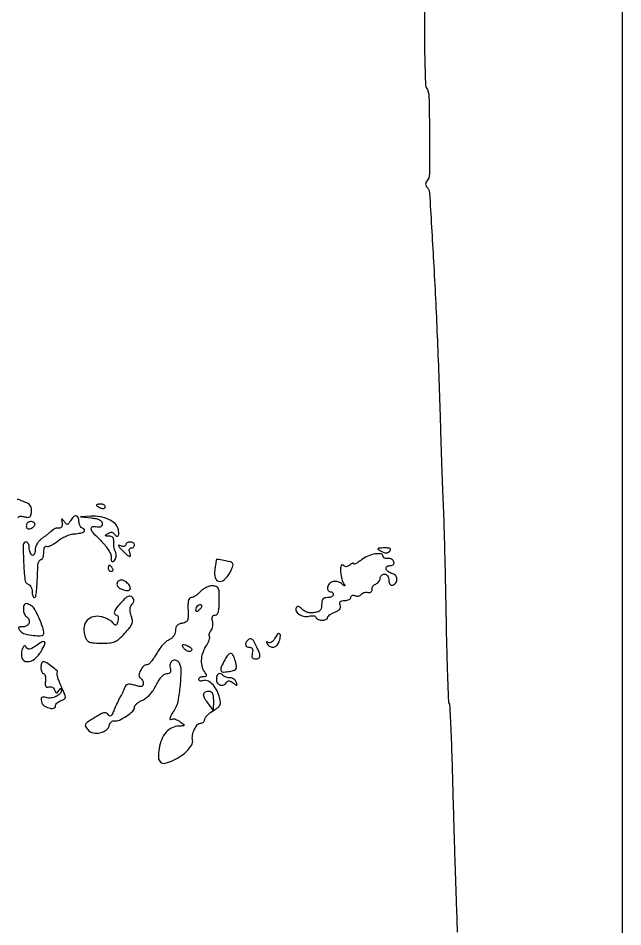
# Model space of a CAD drawing. Extents: x 0 to 4160, y 0 to 3120.
# Drawn here: x 3953.2 to 4160, y 1671.3 to 1982.2 of the extents above; entities that cross this region are included whole.
import ezdxf

# ---------------------------------------------------------------- set-up
doc = ezdxf.new("R2010")
doc.units = 0

msp = doc.modelspace()

# ---------------------------------------------------------------- linework, layer by layer
for points in [[(4159.499279, 606.274193, 0.000001), (4159.667734, 974.478125, 0.000057), (4159.806661, 1380.08378, 0.000034), (4159.883999, 1862.25), (4160, 3120), (3296.563358, 3120), (2433.126717, 3120)], [(757.647081, 3119.740147, 0.000002), (520.492565, 3119.487217, 0.4139)], [(1964.75, 0.149832, 0.000016), (2717.930904, 0.232101, 0.000028), (3351.473438, 0.357111)], [(4092.153847, 1984.723372, -0.002801), (4092.185649, 1977.699614, 0.003222), (4092.223412, 1970.666627, 0.004947), (4092.355616, 1964.57722, 0.001829), (4092.539887, 1959.352976, 0.129379), (4092.791673, 1958.528064, -0.133523), (4093.70879, 1955.433282, -0.004284), (4093.893764, 1942.273985, -0.003568), (4093.871769, 1928.932051, -0.172671), (4092.967665, 1926.461039, 0.081662), (4092.659099, 1925.934113, 0.103132), (4092.568611, 1925.377869, 0.103392), (4092.707962, 1924.832869, 0.082441), (4093.061711, 1924.338289, -0.18343), (4093.89031, 1922.495566, -0.000701), (4095.265069, 1898.958645, -0.003702), (4096.524346, 1873.557746, -0.003069), (4097.498642, 1846.5, 0.000601), (4097.783083, 1837.343769, 0.00057), (4098.094405, 1828.025, 0.000565), (4098.388517, 1819.781894, 0.002008), (4098.604193, 1814.5, -0.004123), (4098.808024, 1808.930434, -0.00088), (4099.065357, 1799.249409, -0.00092), (4099.323142, 1788.030691, -0.000876), (4099.544216, 1776.625646, 0.001681), (4099.769821, 1765.880002, 0.00268), (4100.042847, 1756.694191, 0.000564), (4100.334977, 1748.628153, 0.129783), (4100.551547, 1747.916595, -0.125752), (4100.770301, 1747.217808, -0.00096), (4101.078108, 1741.219748, -0.003481), (4101.370742, 1734.320565, -0.002218), (4101.619679, 1726.290949, 0.000301), (4101.856827, 1717.560959, 0.000271), (4102.112688, 1708.522966, 0.000271), (4102.35085, 1700.420999, 0.000861), (4102.522491, 1695, 0.000035), (4102.692355, 1689.922738, 0.000015), (4102.918679, 1683.178125, 0.000015), (4103.159615, 1676.011054, 0.00002), (4103.378955, 1669.5, 0.00233)], [(3953.134321, 1811.321596, -0.195731), (3953.515999, 1811.724063, -0.132787), (3954.197186, 1811.834902, -0.035809), (3955.284786, 1811.643371, 0.04157), (3956.479238, 1811.447164, 0.17743), (3957.164112, 1811.637805, 0.176927), (3957.564849, 1812.22624, 0.041291), (3957.764373, 1813.42367, 0.05952), (3957.727469, 1814.439161, 0.080759), (3957.442456, 1815.30972, 0.09043), (3956.929717, 1815.973206, 0.098425), (3956.229588, 1816.38935, -0.006207), (3955.485213, 1816.663157, -0.004756), (3954.678281, 1816.980228, -0.00481), (3953.928624, 1817.291476, -0.01134), (3953.377325, 1817.541535, 0.179566), (3952.907895, 1817.585395, 0.119038)]]:
    msp.add_lwpolyline(points, format="xyb")
for points in [[(3980, 1815.606989, 0.222225), (3980.087111, 1815.420671, 0.030693), (3980.440625, 1815.160341, 0.030395), (3980.925442, 1814.887494, 0.02136), (3981.5, 1814.638374, 0.055937), (3982.074366, 1814.488865, 0.100118), (3982.559375, 1814.516384, 0.147206), (3982.877514, 1814.710807, 0.184534), (3983, 1815.031385, 0.152681), (3982.884506, 1815.400789, 0.098158), (3982.559375, 1815.715469, 0.08088), (3982.073532, 1815.92777, 0.062722), (3981.5, 1816, 0.024748), (3980.925176, 1815.971531, 0.039339), (3980.440625, 1815.884553, 0.046727), (3980.096084, 1815.758929, 0.289661)], [(3971.067986, 1810.25, -0.02344), (3970.449648, 1809.305053, -0.20936), (3970.031672, 1809.059181, -0.242093), (3969.606085, 1809.217467, -0.031134), (3968.976598, 1810, 0.010872), (3968.381159, 1810.80489, 0.390471), (3968.171345, 1810.840388, 0.283888), (3968.06423, 1810.613241, 0.008063), (3968.208302, 1809.5, -0.051253), (3968.242537, 1808.69328, -0.117714), (3968.067277, 1808.115165, -0.171809), (3967.704251, 1807.808275, -0.141984), (3967.196429, 1807.767857, 0.092623), (3966.600907, 1807.778542, 0.049262), (3965.886886, 1807.584598, 0.046711), (3965.171978, 1807.233046, 0.053401), (3964.568958, 1806.767857, -0.015999), (3963.912436, 1806.178213, -0.007083), (3963.010461, 1805.440398, -0.007002), (3962.032052, 1804.685039, -0.009371), (3961.122529, 1804.029241, 0.065102), (3960.310411, 1803.293662, 0.049141), (3959.623493, 1802.303654, 0.050014), (3959.155972, 1801.223371, 0.077277), (3959, 1800.220224, -0.040552), (3958.929895, 1799.357258, -0.091366), (3958.709161, 1798.74177, -0.172099), (3958.381023, 1798.463489, -0.233111), (3958, 1798.5, -0.111412), (3957.616444, 1798.876024, -0.050262), (3957.29375, 1799.50665, -0.046318), (3957.074077, 1800.270704, -0.046881), (3957, 1801.059017, 0.050442), (3956.924881, 1801.801735, 0.070411), (3956.701153, 1802.429836, 0.090533), (3956.371009, 1802.852294, 0.183745), (3955.982648, 1803, 0.410184), (3954.976664, 1802.007782, 0.014588), (3955.06864, 1796.03421, 0.015106), (3955.518297, 1790.032418, 0.281986), (3956.625325, 1788.590282, -0.112393), (3957.151206, 1788.237982, -0.066026), (3957.596189, 1787.621007, -0.060846), (3957.897505, 1786.847434, -0.062554), (3958, 1786.031385, 0.035117), (3958.054713, 1785.253345, 0.053368), (3958.220313, 1784.596719, 0.069669), (3958.4624, 1784.14589, 0.23913), (3958.75, 1784, 0.357703), (3959.205084, 1784.373339, 0.021391), (3959.497215, 1786.256054, 0.016365), (3959.738613, 1789.327413, 0.003378), (3959.949939, 1794.75, -0.041897), (3960.050257, 1795.611364, -0.060334), (3960.291576, 1796.339062, -0.078122), (3960.627518, 1796.833647, -0.207454), (3961.011202, 1797, 0.231961), (3961.390065, 1797.185758, 0.072715), (3961.70954, 1797.751711, 0.055457), (3961.927776, 1798.578984, 0.036798), (3962, 1799.559017, -0.034386), (3962.064873, 1800.501199, -0.073378), (3962.268878, 1801.200147, -0.141697), (3962.569274, 1801.548228, -0.290495), (3962.915328, 1801.55233, 0.211058), (3963.447798, 1801.478616, 0.03933), (3964.394463, 1801.831776, 0.036089), (3965.512876, 1802.454189, 0.026028), (3966.665328, 1803.298029, -0.039247), (3967.96449, 1804.197571, -0.028984), (3969.524916, 1804.988651, -0.029558), (3971.096941, 1805.566325, -0.056385), (3972.419493, 1805.807541, 0.029369), (3974.51815, 1806.074394, 0.102624), (3975.773831, 1806.590149, 0.394102), (3975.907593, 1807.172671, 0.177495), (3975.25, 1807.720238, -0.118634), (3974.771802, 1808.032984, -0.067324), (3974.367188, 1808.598549, -0.061209), (3974.093168, 1809.317185, -0.06058), (3974, 1810.083333, 0.092742), (3973.749532, 1811.42207, 0.29409), (3973.046125, 1811.93368, 0.215456), (3972.075436, 1811.559816, 0.061619)], [(3956, 1808.531385, 0.094119), (3956.106211, 1807.972145, 0.166113), (3956.407358, 1807.617923, 0.151899), (3956.885039, 1807.503306, 0.075244), (3957.5, 1807.638374, 0.048303), (3958.073796, 1807.924763, 0.053891), (3958.559375, 1808.307216, 0.061199), (3958.891374, 1808.723081, 0.13875), (3959, 1809.106989, 0.164455), (3958.884842, 1809.447641, 0.095748), (3958.559375, 1809.737678, 0.076852), (3958.073715, 1809.933678, 0.057609), (3957.5, 1810, 0.096899), (3956.927495, 1809.887999, 0.097416), (3956.440625, 1809.568594, 0.098432), (3956.114629, 1809.091819, 0.10122)], [(3978.25, 1811.271532, -0.026652), (3979.889181, 1811.011178, -0.063334), (3981.051931, 1810.603392, -0.098178), (3981.751245, 1810.061175, -0.180817), (3982, 1809.395798, -0.084943), (3981.905178, 1808.841671, -0.105078), (3981.632812, 1808.395778, -0.115744), (3981.226384, 1808.127985, -0.120902), (3980.75, 1808.074646, 0.041345), (3978.640266, 1808.172797, 0.415961), (3978.099642, 1807.588112, 0.178967), (3978.571388, 1806.460711, 0.013727), (3980.918401, 1804.078401, -0.023522), (3982.570308, 1802.33463, -0.032289), (3983.87184, 1800.610984, -0.036551), (3984.738591, 1799.058288, -0.10945), (3985, 1797.878401, 0.021309), (3985.046225, 1796.794246, 0.175402), (3985.25, 1796.352833, 0.345546), (3985.590683, 1796.309806, 0.061484), (3986.132783, 1796.732783, 0.094159), (3986.52946, 1797.31556, 0.073383), (3986.729318, 1798.056799, 0.068341), (3986.713265, 1798.875321, 0.063176), (3986.479095, 1799.682783, -0.037367), (3986.193573, 1800.506279, -0.025161), (3985.987261, 1801.480255, -0.025388), (3985.882622, 1802.448416, -0.045033), (3985.909171, 1803.25, 0.084468), (3985.875907, 1803.981846, 0.131045), (3985.588682, 1804.540955, 0.128358), (3985.055854, 1804.890282, 0.079301), (3984.312858, 1805.015313, -0.012101), (3983.325111, 1805.047572, -0.301144), (3983.117406, 1805.202819, -0.335888), (3983.190958, 1805.437124, -0.013658), (3983.973607, 1805.962526, -0.057174), (3984.657234, 1806.292483, -0.111126), (3985.256368, 1806.361148, -0.131222), (3985.761017, 1806.166465, -0.097326), (3986.169234, 1805.726174, 0.111922), (3986.853017, 1805.0301, 0.406282), (3987.403462, 1805.141929, 0.168256), (3987.651998, 1806.057186, 0.04692), (3987.408995, 1807.544004, 0.147798), (3986.336236, 1809.29667, 0.074747), (3984.148945, 1810.726151, 0.064106), (3981.243343, 1811.630074, 0.055276), (3978.050635, 1811.831897), (3974.5, 1811.663794)], [(3990, 1802.031385, -0.208256), (3989.862906, 1801.716514, -0.140133), (3989.508377, 1801.535954, -0.090467), (3988.967565, 1801.529376, -0.049572), (3988.326391, 1801.704994, 0.05265), (3987.670062, 1801.880438, 0.560142), (3987.524302, 1801.70934, 0.10901), (3987.807084, 1801.229739, 0.008871), (3988.826391, 1800.173609, 0.011202), (3990.522492, 1798.551849, 0.120806), (3991.349344, 1798.099981, 0.537973), (3991.655599, 1798.372638, 0.055721), (3991.361626, 1799.5, -0.06502), (3991.22328, 1800.073899, -0.112257), (3991.280284, 1800.559375, -0.151946), (3991.519085, 1800.878743, -0.158089), (3991.893011, 1801, 0.089132), (3992.315658, 1801.075946, 0.095054), (3992.674822, 1801.29375, 0.099889), (3992.91511, 1801.618501, 0.109914), (3993, 1802, 0.148195), (3992.884432, 1802.381354, 0.098894), (3992.559375, 1802.70625, 0.082425), (3992.073457, 1802.925306, 0.064853), (3991.5, 1803, 0.062722), (3990.926468, 1802.92777, 0.08088), (3990.440625, 1802.715469, 0.098158), (3990.115494, 1802.400789, 0.152681)], [(4077.346375, 1799.865967, 0.04153), (4078.263915, 1799.430066, 0.092968), (4079.020993, 1799.296134, 0.112876), (4079.680266, 1799.454056, 0.081552), (4080.296375, 1799.896375, 0.113627), (4080.610071, 1800.397715, 0.358555), (4080.481747, 1800.743112, 0.117828), (4079.836765, 1800.936951, 0.016922), (4078.45, 1800.969591, 0.006175), (4076.711408, 1800.930193, 0.18983), (4076.321412, 1800.760595, 0.471567), (4076.347199, 1800.492498, 0.016776)], [(4020.932511, 1796.78421, 0.022884), (4020.893238, 1796.577082, 0.000619), (4020.763847, 1795.661478, 0.001285), (4020.615836, 1794.584527, 0.00088), (4020.453108, 1793.361245, 0.095996), (4020.610578, 1790.779373, 0.279547), (4021.837468, 1789.581819, 0.240368), (4023.655047, 1790.033678, 0.080619), (4025.458578, 1792.199165, 0.023918), (4026.077402, 1793.371349, 0.034791), (4026.498228, 1794.46165, 0.037517), (4026.699942, 1795.347853, 0.237892), (4026.559621, 1795.773712, 0.136707), (4025.705473, 1796.255609, 0.016065), (4023.547584, 1796.715119, 0.011269), (4021.335134, 1797.061153, 0.385065)], [(4070.634859, 1796.92742, -0.015363), (4069.623284, 1796.180852, -0.030843), (4068.77399, 1795.667824, -0.044745), (4068.176057, 1795.420427, -0.505977), (4068, 1795.549865, 0.321619), (4067.882308, 1795.713907, 0.156781), (4067.611136, 1795.717997, 0.069697), (4067.184894, 1795.519868, 0.029618), (4066.676206, 1795.146238, -0.05404), (4066.007873, 1794.703817, -0.116415), (4065.412555, 1794.554982, -0.127933), (4064.850652, 1794.693253, -0.072535), (4064.285325, 1795.114675, 0.563417), (4063.642265, 1794.95678, 0.086087), (4063.425527, 1793.325631, 0.046072), (4063.754696, 1790.841246, 0.079834), (4064.531285, 1788.914484, -0.008392), (4064.983346, 1788.135244, -0.506691), (4064.925393, 1788.00857, -0.220033), (4064.709915, 1788.058889, -0.004503), (4063.818707, 1788.767253, 0.066765), (4063.099273, 1789.205631, 0.053836), (4062.23542, 1789.478879, 0.055447), (4061.364709, 1789.555705, 0.08612), (4060.626748, 1789.410264, 0.132975), (4059.587417, 1788.651188, 0.12409), (4059.039247, 1787.451732, 0.182992), (4059.223853, 1786.438533, 0.26297), (4060, 1786, -0.099038), (4060.381638, 1785.923658, -0.097945), (4060.70625, 1785.70625, -0.097945), (4060.923658, 1785.381638, -0.099038), (4061, 1785, -0.191087), (4060.848523, 1784.618118, -0.088204), (4060.4125, 1784.29375, -0.068025), (4059.765418, 1784.073693, -0.048028), (4059, 1784, 0.075178), (4058.071447, 1783.859593, 0.146723), (4057.455459, 1783.445803, 0.125105), (4057.108774, 1782.707477, 0.047556), (4057, 1781.566422, -0.055836), (4056.863002, 1780.343446, -0.141505), (4056.434988, 1779.567833, -0.127216), (4055.625029, 1779.090729, -0.041197), (4054.25, 1778.816422, -0.049873), (4053.080864, 1778.799006, -0.052102), (4051.949152, 1779.015339, -0.056846), (4050.98851, 1779.428936, -0.097423), (4050.331761, 1779.998428, 0.05202), (4049.831296, 1780.518538, 0.078258), (4049.29394, 1780.84394, 0.105566), (4048.806301, 1780.931642, 0.190504), (4048.43926, 1780.772594, 0.289422), (4048.186044, 1779.650517, 0.146601), (4049.076764, 1778.43559, 0.1022), (4050.810174, 1777.612435, 0.121989), (4052.614422, 1777.618074, -0.033803), (4053.528816, 1777.782883, -0.058704), (4054.299237, 1777.777852, -0.087795), (4054.818888, 1777.617706, -0.281261), (4055, 1777.321212, 0.19949), (4055.147049, 1776.967319, 0.075441), (4055.5875, 1776.644437, 0.059388), (4056.234434, 1776.398457, 0.042405), (4057, 1776.274953, 0.046111), (4057.765644, 1776.287948, 0.06924), (4058.4125, 1776.451317, 0.093503), (4058.847008, 1776.731118, 0.205893), (4059, 1777.0869, -0.184338), (4059.165662, 1777.520973, -0.046678), (4059.728764, 1778.043813, -0.041282), (4060.531145, 1778.560985, -0.031684), (4061.4809, 1778.992738, 0.042579), (4062.533709, 1779.499264, 0.096389), (4063.192317, 1780.083607, 0.132882), (4063.462114, 1780.74244, 0.123337), (4063.373911, 1781.467987, -0.084543), (4063.234879, 1782.161962, -0.205368), (4063.422837, 1782.637977, -0.154457), (4063.954498, 1782.91689, -0.044191), (4064.893011, 1783, 0.050567), (4065.699245, 1783.081746, 0.070531), (4066.381072, 1783.325178, 0.090645), (4066.839627, 1783.684418, 0.183378), (4067, 1784.106989, -0.154099), (4067.118415, 1784.482083, -0.15229), (4067.431218, 1784.723326, -0.114223), (4067.906415, 1784.784115, -0.066643), (4068.467975, 1784.650663, 0.068572), (4069.074563, 1784.508969, 0.073131), (4069.683166, 1784.541533, 0.081329), (4070.200517, 1784.737303, 0.12392), (4070.543382, 1785.070194, -0.116401), (4070.899153, 1785.42601, -0.06347), (4071.464293, 1785.683102, -0.057941), (4072.139813, 1785.809107, -0.058143), (4072.825407, 1785.77652, 0.07279), (4073.449782, 1785.765077, 0.122794), (4073.935069, 1785.954063, 0.153655), (4074.206846, 1786.311461, 0.137203), (4074.240725, 1786.777826, -0.115039), (4074.256091, 1787.309672, -0.083823), (4074.500961, 1787.850419, -0.077468), (4074.933511, 1788.317444, -0.075812), (4075.490725, 1788.634814, 0.073756), (4076.067704, 1788.960326, 0.06426), (4076.55665, 1789.453045, 0.066864), (4076.887422, 1790.031176, 0.096839), (4077, 1790.606989, -0.106859), (4077.114899, 1791.13847, -0.099462), (4077.440625, 1791.590803, -0.095925), (4077.92737, 1791.894051, -0.091732), (4078.5, 1792, -0.132217), (4079.084669, 1791.842643, -0.105629), (4079.57, 1791.402778, -0.089505), (4079.890607, 1790.731355, -0.066838), (4080, 1789.916667, 0.053387), (4080.08627, 1789.110991, 0.107922), (4080.350056, 1788.533315, 0.156475), (4080.755274, 1788.245859, 0.158297), (4081.25, 1788.249533, 0.15204), (4082.374783, 1789.057944, 0.175739), (4082.760389, 1790.31376, 0.172305), (4082.253114, 1791.543408, 0.146661), (4081.048424, 1792.277086, -0.088269), (4079.658602, 1792.917618, -0.201066), (4079.05055, 1793.874638, -0.30785), (4079.41499, 1794.673255, -0.137201), (4080.583333, 1795, 0.082075), (4081.154784, 1795.09444, 0.126364), (4081.57203, 1795.367188, 0.146315), (4081.768599, 1795.774248, 0.12526), (4081.725705, 1796.25, 0.110135), (4081.433752, 1796.7172, 0.075877), (4080.931829, 1797.092014, 0.070813), (4080.303134, 1797.320485, 0.073015), (4079.642371, 1797.361111, -0.052114), (4079.013873, 1797.373537, -0.076266), (4078.482447, 1797.524132, -0.101034), (4078.127186, 1797.783027, -0.18705), (4078, 1798.111111, 0.368517), (4077.307587, 1798.922986, 0.07963), (4075.310619, 1798.922131, 0.059849), (4072.799652, 1798.20306, 0.067114)], [(3984, 1794, 0.105053), (3984.081062, 1793.618444, 0.099167), (3984.311086, 1793.29375, 0.09642), (3984.654762, 1793.076123, 0.093332), (3985.059017, 1793, 0.108972), (3985.413961, 1793.078288, 0.182303), (3985.6254, 1793.29375, 0.161196), (3985.656512, 1793.6179, 0.082592), (3985.5, 1794, 0.029505), (3985.231006, 1794.382774, 0.035638), (3984.933975, 1794.70625, 0.038439), (3984.65171, 1794.934461, 0.151918), (3984.440983, 1795, 0.210953), (3984.272352, 1794.92554, 0.081139), (3984.129539, 1794.70625, 0.061769), (3984.032345, 1794.382849, 0.042167)], [(4015.5, 1786, -0.032008), (4014.712632, 1785.234621, -0.033373), (4013.84443, 1784.5875, -0.035415), (4013.022927, 1784.135503, -0.108473), (4012.405685, 1784, 0.234641), (4011.85248, 1783.725265, 0.099512), (4011.482105, 1782.95958, 0.055455), (4011.297343, 1781.661339, 0.018774), (4011.310672, 1779.75, -0.015596), (4011.342687, 1777.348348, -0.101797), (4011.079827, 1776.177017, -0.179909), (4010.444613, 1775.53447, -0.073645), (4009.25, 1775.180449, 0.06314), (4008.241699, 1774.904439, 0.112276), (4007.542884, 1774.408792, 0.114934), (4007.137286, 1773.66881, 0.068239), (4007, 1772.667578, -0.08204), (4006.841743, 1771.70956, -0.072195), (4006.381024, 1770.806081, -0.069406), (4005.661974, 1770.040851, -0.066215), (4004.75, 1769.487128, 0.076753), (4003.746569, 1768.848704, 0.029863), (4002.573437, 1767.6892, 0.028704), (4001.431162, 1766.259596, 0.031633), (4000.5, 1764.752702, -0.023456), (3999.645273, 1763.317577, -0.031171), (3998.730648, 1762.105379, -0.032146), (3997.877856, 1761.231137, -0.184896), (3997.285184, 1761.002702, 0.197021), (3996.08272, 1760.50662, 0.080218), (3995.019905, 1759.050049, 0.088908), (3994.537684, 1757.451134, 0.291019), (3994.997296, 1756.501671, -0.084486), (3995.38109, 1756.163597, -0.05343), (3995.705456, 1755.661221, -0.051894), (3995.92566, 1755.081248, -0.064884), (3996, 1754.510789, -0.145206), (3995.824025, 1753.917616, -0.205683), (3995.371795, 1753.615939, -0.095718), (3994.530149, 1753.622898, -0.020047), (3993.091513, 1753.973754, 0.024726), (3991.585167, 1754.326229, 0.103455), (3990.659674, 1754.302382, 0.163375), (3990.050835, 1753.924201, 0.091068), (3989.620546, 1753.153949, -0.017652), (3989.338633, 1752.412001, -0.010388), (3988.952394, 1751.545222, -0.010385), (3988.529899, 1750.694044, -0.017435), (3988.135854, 1750, 0.020484), (3987.701564, 1749.224092, 0.007154), (3987.139231, 1748.074695, 0.007091), (3986.555795, 1746.790746, 0.008221), (3986.038115, 1745.552153, -0.01877), (3985.429367, 1744.177882, -0.11072), (3984.940205, 1743.56683, -0.29758), (3984.488197, 1743.522973, -0.134674), (3984.033016, 1743.94658, 0.145744), (3983.428703, 1744.484969, 0.160139), (3982.652114, 1744.579193, 0.074857), (3981.509204, 1744.166812, 0.014466), (3979.601722, 1743.062868, 0.008889), (3976.976606, 1741.375239, 0.129631), (3976.252966, 1740.556539, 0.273157), (3976.306774, 1739.758071, 0.046234), (3977.323617, 1738.533526, 0.158946), (3979.013942, 1737.674592, 0.096057), (3981.27941, 1737.757629, 0.098284), (3983.306739, 1738.672973, 0.175514), (3984.331819, 1740.160877, -0.064627), (3984.627191, 1740.890099, -0.079328), (3985.084204, 1741.464288, -0.093811), (3985.626701, 1741.799248, -0.144654), (3986.172498, 1741.842323, 0.164294), (3987.81876, 1742.036023, 0.03883), (3990.253246, 1743.431283, 0.037706), (3992.418082, 1745.158467, 0.208443), (3993, 1746.49369, -0.163319), (3993.189701, 1747.058969, -0.05082), (3993.807813, 1747.72365, -0.044686), (3994.697523, 1748.37347, -0.036457), (3995.75, 1748.906274, 0.070594), (3996.98282, 1749.639743, 0.038714), (3998.2649, 1750.846259, 0.036236), (3999.453711, 1752.359435, 0.036295), (4000.410881, 1754.027595, -0.029), (4001.30669, 1755.642904, -0.044946), (4002.276273, 1756.907363, -0.055065), (4003.229047, 1757.737601, -0.152865), (4004.067262, 1758, 0.073807), (4004.826729, 1758.112722, 0.174319), (4005.279327, 1758.449605, 0.155758), (4005.443783, 1759.028637, 0.055928), (4005.319262, 1759.887141, -0.123052), (4005.302926, 1761.385211, -0.181447), (4006.030257, 1762.464585, -0.236171), (4007.12426, 1762.635537, -0.173688), (4008.114877, 1761.878115, -0.1462), (4008.846115, 1759.370424, -0.020942), (4008.584016, 1753.969431, -0.023205), (4007.840676, 1748.568376, -0.099544), (4006.636998, 1745.568741, 0.014009), (4005.520618, 1743.756125, 0.070292), (4005.075667, 1742.653825, 0.420923), (4005.285878, 1742.313659, 0.195957), (4005.852678, 1742.40895, -0.167652), (4006.311787, 1742.512272, -0.052159), (4007.01222, 1742.359259, -0.045531), (4007.813723, 1742.010617, -0.036674), (4008.602678, 1741.49977, -0.006687), (4009.822355, 1740.550625, -0.298046), (4009.91806, 1740.258695, -0.327073), (4009.688478, 1740.074535, -0.007492), (4008.208187, 1740.031803, 0.112397), (4005.853984, 1739.461351, 0.097109), (4003.833543, 1737.908776, 0.083197), (4002.318624, 1735.470718, 0.057916), (4001.43917, 1732.344955, 0.041794), (4001.201861, 1729.187851, 0.223959), (4001.931377, 1727.674391, 0.238591), (4003.521205, 1727.331265, 0.046836), (4006.353046, 1728.363241, 0.040023), (4009.035745, 1729.910204, 0.050726), (4011.214633, 1731.762048, 0.059887), (4012.61213, 1733.618177, 0.181447), (4012.870284, 1735.152038, -0.093666), (4012.860412, 1736.960333, -0.062783), (4013.486499, 1738.937079, -0.067898), (4014.481338, 1740.496984, -0.220338), (4015.567388, 1741, 0.088432), (4016.114375, 1741.097505, 0.094805), (4016.57917, 1741.37729, 0.099992), (4016.890107, 1741.794409, 0.110764), (4017, 1742.284392, -0.154312), (4017.192677, 1742.893836, -0.03962), (4017.859642, 1743.699298, -0.036517), (4018.806281, 1744.541331, -0.030113), (4019.926442, 1745.297477, 0.026876), (4021.579856, 1746.398084, 0.137412), (4022.246934, 1747.263594, 0.138652), (4022.364216, 1748.345538, 0.027544), (4021.930091, 1750.263084, 0.058487), (4020.929653, 1752.665716, 0.076897), (4019.466336, 1754.532263, 0.097923), (4017.821804, 1755.556877, 0.184133), (4016.278694, 1755.55345, -0.066989), (4015.789557, 1755.437565, -0.114634), (4015.375616, 1755.491438, -0.152347), (4015.103099, 1755.702966, -0.153275), (4015, 1756.031385, -0.164042), (4015.124575, 1756.400873, -0.095843), (4015.476593, 1756.715469, -0.076993), (4016.001904, 1756.928053, -0.057778), (4016.622445, 1757, 0.042084), (4017.345832, 1757.060994, 0.243907), (4017.642008, 1757.284613, 0.245415), (4017.628803, 1757.654321, 0.04252), (4017.21952, 1758.25, -0.103713), (4016.23614, 1760.137479, -0.074293), (4015.937841, 1762.505542, -0.069715), (4016.347191, 1765.006942, -0.071109), (4017.427319, 1767.281208, 0.024472), (4018.087941, 1768.392245, 0.036157), (4018.545243, 1769.429554, 0.039851), (4018.772909, 1770.274214, 0.247107), (4018.644134, 1770.689199, -0.178193), (4018.487344, 1771.028639, -0.080429), (4018.52734, 1771.524515, -0.064564), (4018.748534, 1772.094898, -0.048496), (4019.1267, 1772.652664, 0.081186), (4019.513161, 1773.311179, 0.048894), (4019.756134, 1774.185761, 0.047452), (4019.83024, 1775.128574, 0.059918), (4019.711644, 1775.994674, -0.047655), (4019.571224, 1776.861819, -0.120492), (4019.681411, 1777.486749, -0.170013), (4020.03141, 1777.861574, -0.121297), (4020.59362, 1778, 0.222879), (4021.240655, 1778.303497, 0.105243), (4021.679681, 1779.138806, 0.053809), (4021.929723, 1780.625043, 0.014792), (4022, 1783, 0.010619), (4021.936757, 1785.977408, 0.099342), (4021.632749, 1787.216954, 0.211687), (4020.955683, 1787.804868, 0.074593), (4019.654988, 1788, 0.070292), (4018.624949, 1787.854474, 0.042002), (4017.467142, 1787.4125, 0.041195), (4016.365327, 1786.765508, 0.05554)], [(3987, 1788.616631, 0.221795), (3987.460158, 1787.630311, 0.075758), (3988.843247, 1786.788936, 0.075833), (3990.412787, 1786.398319, 0.223079), (3991.433419, 1786.766753, 0.31439), (3991.574134, 1787.557139, 0.081222), (3990.807451, 1788.689632, 0.069735), (3989.580819, 1789.670154, 0.134581), (3988.377555, 1790, 0.099469), (3987.851836, 1789.894369, 0.098045), (3987.404657, 1789.593635, 0.097843), (3987.105144, 1789.144586, 0.098609)], [(3955, 1780.059017, 0.046881), (3955.074077, 1779.270704, 0.046318), (3955.29375, 1778.50665, 0.050262), (3955.616444, 1777.876024, 0.111412), (3956, 1777.5, -0.148152), (3956.861722, 1776.523536, -0.186941), (3956.932556, 1775.330018, -0.179607), (3956.175359, 1774.3659, -0.138274), (3954.877555, 1774, 0.02153), (3953.749908, 1773.95142, 0.243483), (3953.38379, 1773.719951, 0.285199), (3953.394365, 1773.317973, 0.027702), (3954, 1772.5, 0.158986), (3955.514957, 1771.544408, 0.038458), (3958.473211, 1771.034991, 0.038024), (3961.278184, 1770.985505, 0.40304), (3961.984944, 1771.75, 0.079339), (3961.622817, 1773.758071, 0.019055), (3960.379578, 1776.917708, 0.016278), (3958.926191, 1779.961122, 0.13283), (3957.89382, 1781.086785, 0.035533), (3956.489398, 1781.842123, 0.193274), (3955.643019, 1781.876484, 0.253608), (3955.15063, 1781.329356, 0.05908)], [(3988.571417, 1782.48256, 0.020568), (3986.924952, 1780.552537, 0.077529), (3986.150721, 1779.169699, 0.233323), (3986.233001, 1778.37206, 0.25789), (3986.90638, 1778, -0.246283), (3987.209834, 1777.840877, -0.105523), (3987.391087, 1777.405657, -0.069698), (3987.42064, 1776.751976, -0.040469), (3987.283657, 1775.976704, -0.0218), (3986.956957, 1774.918217, -0.220916), (3986.64196, 1774.598405, -0.286746), (3986.253005, 1774.677401, -0.033809), (3985.627277, 1775.356764, 0.073889), (3984.993772, 1775.942869, 0.030297), (3983.985727, 1776.545025, 0.029158), (3982.806516, 1777.071053, 0.033062), (3981.622006, 1777.431236, 0.1126), (3978.949114, 1777.444172, 0.149778), (3976.848595, 1776.250512, 0.147712), (3975.75883, 1774.069567, 0.108618), (3975.884627, 1771.354612, 0.049613), (3976.49679, 1769.737271, 0.159358), (3977.294014, 1768.926606, 0.101199), (3978.642987, 1768.544557, 0.013909), (3981.576121, 1768.408186, 0.022577), (3984.434937, 1768.483967, 0.080416), (3986.211388, 1768.903913, 0.08318), (3987.732913, 1769.854866, 0.025204), (3989.684273, 1771.765961, 0.017773), (3991.371534, 1773.729433, 0.079345), (3992.118336, 1775.045987, 0.117673), (3992.268525, 1776.257329, 0.063186), (3991.912778, 1777.729411, -0.037452), (3991.551766, 1778.946053, -0.067675), (3991.470468, 1779.980369, -0.08034), (3991.667325, 1780.873093, -0.079001), (3992.136123, 1781.664018, 0.049085), (3992.623599, 1782.384832, 0.115382), (3992.793852, 1783.007765, 0.13209), (3992.660882, 1783.587101, 0.074418), (3992.229036, 1784.170964, 0.167904), (3991.572809, 1784.490141, 0.139), (3990.800997, 1784.368562, 0.075677), (3989.83719, 1783.732224, 0.0222)], [(4015.183333, 1779.783333, -0.034019), (4014.693024, 1779.355562, -0.131573), (4014.322581, 1779.204271, -0.290264), (4014.093678, 1779.31173, -0.142677), (4014, 1779.633333, -0.094783), (4014.175276, 1780.54964, -0.102202), (4014.674729, 1781.309147, -0.145728), (4015.299565, 1781.647242, -0.253202), (4015.85, 1781.483333, -0.212536), (4015.959631, 1781.197768, -0.080535), (4015.867292, 1780.770833, -0.061283), (4015.5985, 1780.274266, -0.041736)], [(4031.666667, 1769.333333, 0.091317), (4031.103058, 1768.51526, 0.184072), (4031.05904, 1767.744796, 0.206308), (4031.530649, 1767.200426, 0.112973), (4032.40638, 1767, -0.121219), (4032.968104, 1766.861786, -0.169691), (4033.318305, 1766.487449, -0.120594), (4033.429127, 1765.863891, -0.047946), (4033.289749, 1765, 0.047964), (4033.142964, 1764.089991, 0.142059), (4033.278546, 1763.478405, 0.181411), (4033.69025, 1763.123467, 0.088371), (4034.383369, 1763, 0.099208), (4035.47231, 1763.218211, 0.279468), (4035.911582, 1763.820394, 0.115601), (4035.742711, 1764.976998, 0.014905), (4034.75, 1767.292833, 0.019837), (4033.852164, 1769.041062, 0.118569), (4033.158883, 1769.785029, 0.244191), (4032.468799, 1769.858178, 0.103365)], [(4041.030847, 1770.057638, -0.052341), (4040.516456, 1769.299237, -0.075338), (4039.907543, 1768.765359, -0.098727), (4039.303687, 1768.52932, -0.184394), (4038.795318, 1768.6265, 0.034134), (4038.372616, 1768.849437, 0.33592), (4038.188607, 1768.806147, 0.289644), (4038.162511, 1768.602951, 0.029369), (4038.404508, 1768.154508, 0.136079), (4039.398574, 1767.234502, 0.175817), (4040.622664, 1767.076768, 0.156741), (4041.767785, 1767.749062, 0.105801), (4042.523918, 1769.075361, 0.0358), (4042.956164, 1770.874657, 0.296532), (4042.635291, 1771.608202, 0.391473), (4041.965259, 1771.497069, 0.042217)], [(3959.113678, 1767.36707, -0.022479), (3957.897176, 1766.59407, -0.101217), (3957.101433, 1766.330928, -0.178371), (3956.508526, 1766.47314, -0.107609), (3956.000496, 1766.999198, 0.092805), (3955.601224, 1767.437657, 0.315626), (3955.23567, 1767.450677, 0.148376), (3954.88252, 1767.031689, 0.024606), (3954.509987, 1766.031465, 0.157336), (3954.522972, 1763.316348, 0.312489), (3956.159421, 1762.077083, 0.185295), (3958.831016, 1762.974401, 0.093021), (3961.144393, 1765.75, 0.01661), (3962.359813, 1768.107038, 0.348454), (3962.192622, 1768.828505, 0.315616), (3961.413441, 1768.876127, 0.015154)], [(4011.856763, 1767.109687, -0.055227), (4012.348827, 1766.715727, -0.136748), (4012.573772, 1766.316881, -0.192588), (4012.522353, 1765.948828, -0.125121), (4012.22007, 1765.63601, -0.151089), (4011.747486, 1765.513493, -0.082132), (4011.155439, 1765.639771, -0.069165), (4010.537349, 1765.987251, -0.057015), (4009.990862, 1766.51101, -0.070243), (4009.399887, 1767.469597, -0.444336), (4009.608907, 1767.932599, -0.188345), (4010.443277, 1767.880926, -0.032662)], [(4023.565563, 1762.126784, 0.024072), (4022.561164, 1759.931621, 0.230899), (4022.633934, 1758.934657, 0.281944), (4023.433687, 1758.503476, 0.033446), (4025.523502, 1758.759742, 0.027269), (4027.198514, 1759.175702, 0.213015), (4027.789542, 1759.691664, 0.160955), (4027.889531, 1760.563608, 0.014211), (4027.369714, 1762.75, 0.05988), (4026.686161, 1764.454193, 0.318153), (4025.83321, 1764.870084, 0.204617), (4024.822735, 1764.228024, 0.030969)], [(3961, 1760, 0.04365), (3961.066967, 1759.234372, 0.063414), (3961.267884, 1758.5875, 0.083127), (3961.56336, 1758.149694, 0.205637), (3961.911944, 1758, -0.263594), (3962.240802, 1757.813684, -0.074584), (3962.473565, 1757.248997, -0.054315), (3962.584554, 1756.42295, -0.033606), (3962.543244, 1755.443396, 0.026997), (3962.477093, 1754.249558, 0.128329), (3962.647447, 1753.593065, 0.249005), (3963.042412, 1753.337917, 0.113454), (3963.669154, 1753.426537, -0.110628), (3964.251866, 1753.51225, -0.099976), (3964.839167, 1753.34743, -0.094845), (3965.340647, 1752.956607, -0.088543), (3965.677018, 1752.399295, 0.02793), (3966.026013, 1751.622503, 0.237556), (3966.32655, 1751.405107, 0.263931), (3966.657005, 1751.528108, 0.033363), (3967.123851, 1752.166154, -0.019792), (3967.522311, 1752.742931, -0.195632), (3967.77003, 1752.891515, -0.399845), (3967.932781, 1752.778527, -0.047648), (3967.984687, 1752.29969, -0.19112), (3967.538352, 1751.131399, -0.0948), (3966.244552, 1750.169825, -0.08252), (3964.494643, 1749.656305, -0.094417), (3962.757102, 1749.77377, 0.041216), (3961.798922, 1749.941596, 0.203668), (3961.288594, 1749.777655, 0.21784), (3961.07307, 1749.30665, 0.047197), (3961.159351, 1748.393008, 0.186257), (3961.960837, 1747.10541, 0.089845), (3963.722938, 1746.218028, 0.123643), (3965.339786, 1746.151261, 0.355434), (3966, 1746.962673, -0.143636), (3966.139077, 1747.436815, -0.060923), (3966.566012, 1747.951649, -0.053318), (3967.189724, 1748.426023, -0.046811), (3967.926851, 1748.782224, 0.05489), (3969.01855, 1749.331641, 0.249233), (3969.352521, 1749.933845, 0.106199), (3969.163911, 1750.895034, 0.007048), (3968.010689, 1753.481145, -0.014591), (3967.336192, 1755.057201, -0.020662), (3966.836224, 1756.498581, -0.017378), (3966.521861, 1757.6908, -0.196635), (3966.600568, 1758.162723, 0.350625), (3966.51053, 1758.903895, 0.025853), (3964.869345, 1760.354254, 0.03031), (3963.024656, 1761.647541, 0.13859), (3961.777494, 1762, 0.231002), (3961.479624, 1761.854625, 0.073117), (3961.228389, 1761.4125, 0.055739), (3961.0568, 1760.765934, 0.037028)], [(4021, 1756, 0.148001), (4021.374537, 1754.762398, 0.181914), (4022.348082, 1754.062712, 0.17904), (4023.553997, 1754.172818, 0.143943), (4024.530011, 1755.048558, -0.128766), (4024.917261, 1755.417432, -0.155494), (4025.407595, 1755.515022, -0.104864), (4026.015892, 1755.312748, -0.040007), (4026.751649, 1754.798558, 0.008878), (4027.637763, 1754.093388, 0.213059), (4027.939186, 1754.021354, 0.431085), (4028.056844, 1754.204308, 0.019617), (4027.826534, 1755, 0.087213), (4027.516551, 1755.574277, 0.069056), (4027.006279, 1756.063121, 0.068898), (4026.380848, 1756.395501, 0.085936), (4025.734492, 1756.512754, -0.040511), (4025.070373, 1756.572005, -0.03536), (4024.392634, 1756.738328, -0.037), (4023.799667, 1756.978823, -0.081712), (4023.403913, 1757.262754, 0.086734), (4022.480305, 1757.911535, 0.234935), (4021.701858, 1757.894271, 0.205635), (4021.172353, 1757.241492, 0.069082)], [(4019.977764, 1748.75), (4019.955528, 1745.5), (4018.055976, 1747.972042, -0.038356), (4016.904289, 1749.735628, -0.15781), (4016.667923, 1750.972696, -0.265652), (4017.232708, 1751.725662, -0.102339), (4018.559017, 1752, -0.170299), (4019.182127, 1751.781431, -0.121714), (4019.635324, 1751.190007, -0.075416), (4019.903198, 1750.187301, -0.029346)]]:
    msp.add_lwpolyline(points, format="xyb", close=True)

doc.saveas('drawing.dxf')
